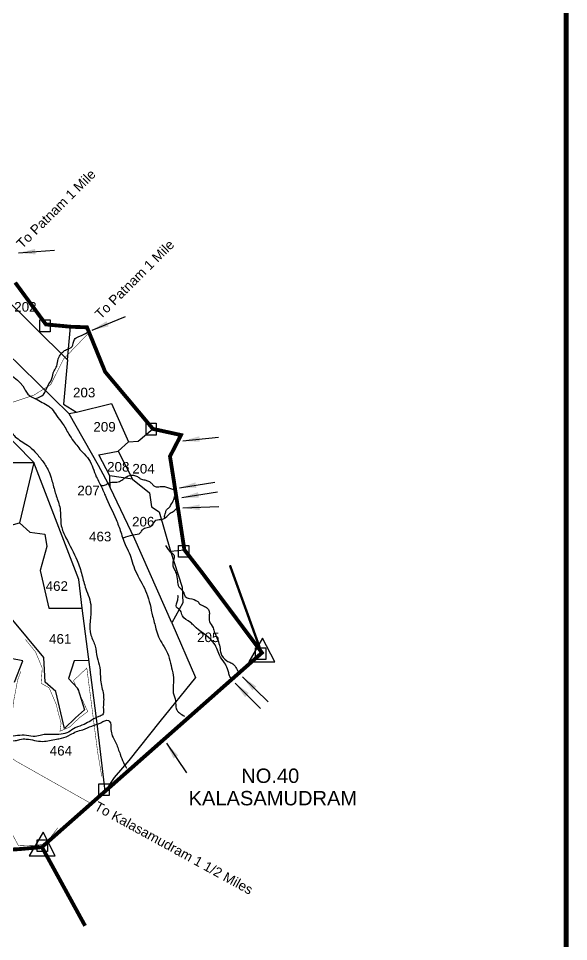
# Model space of a CAD drawing. Header units: feet. Extents: x 182083 to 187049, y 1571345 to 1577743.
# Drawn here: x 185810 to 186957, y 1572733 to 1574657 of the extents above; entities that cross this region are included whole.
import ezdxf
from ezdxf.enums import TextEntityAlignment as Align

# ---------------------------------------------------------------- set-up
doc = ezdxf.new("R2010")
doc.units = ezdxf.units.FT
doc.header["$LTSCALE"] = 15
doc.header["$MEASUREMENT"] = 0
doc.linetypes.add('ACAD_ISO02W100', pattern=[15, 12, -3])
doc.linetypes.add('HIDDEN2', pattern=[0.1875, 0.125, -0.0625])
for name, color, linetype in [('PLOT', 7, 'Continuous'), ('PLOT NO', 7, 'Continuous'), ('ROADS', 6, 'ACAD_ISO02W100'), ('TANKS-STREAM', 4, 'Continuous'), ('TEXT', 1, 'Continuous'), ('VILLAGE STONES', 240, 'Continuous')]:
    doc.layers.add(name, color=color, linetype=linetype)
doc.layers.add('VILLAGE BOUNDRY', color=5, linetype='HIDDEN2', lineweight=100)
doc.styles.get("Standard").update_dxf_attribs({"font": 'arial.ttf'})
doc.linetypes.add('DOTS', pattern='A,1e-06,-3,["●",Standard,S=3,R=0,X=-1.25,Y=-1.25],-3', length=6.000001)
doc.dimstyles.get("Standard").update_dxf_attribs({"dimtxt": 0.18, "dimasz": 35, "dimexe": 0.18, "dimexo": 0.0625, "dimgap": 0.09, "dimtad": 0, "dimtih": 1, "dimtoh": 1, "dimdec": 4, "dimzin": 0, "dimdsep": 46, "dimtxsty": 'Standard', "dimcen": 0.09, "dimadec": 0, "dimazin": 0, "dimtfac": 1, "dimtdec": 4, "dimtofl": 0, "dimtmove": 0, "dimatfit": 3, "dimfxl": 0, "dimtolj": 1, "dimtzin": 0, "dimarcsym": 0})

msp = doc.modelspace()

# ---------------------------------------------------------------- linework, layer by layer
at = {"layer": 'PLOT', "lineweight": -3}
for points in [[(186129.5, 1573397), (186178.9, 1573283.5), (186104.6, 1573191.5), (186039.9, 1573110.5), (186009.6, 1573075), (185990.7, 1573046.3), (185974.1, 1573187.3), (185942.7, 1573427.4), (185935.9, 1573487.5), (185841.7, 1573731.5), (185646.6, 1573929), (185448.7, 1574127.6), (185509.2, 1573908.6), (185646.6, 1573929)], [(185619.9, 1574120.8), (185915, 1573833.3), (185931.1, 1573836.5)], [(185773.3, 1574083.1), (185912.3, 1573945.1), (185918.8, 1574014.2)], [(185912.3, 1573945.1), (185904.2, 1573853.2), (185931.1, 1573836.5), (186004.1, 1573854.1), (186039.1, 1573774.5), (186059.4, 1573775.7), (186090.2, 1573801.6)], [(185509.2, 1573908.6), (185716.4, 1573731.5), (185841.7, 1573731.5)], [(185915, 1573833.3), (185976.3, 1573725.8), (186000.9, 1573679.5), (186000.2, 1573703.6), (185977.9, 1573747.6), (186018.2, 1573755.1), (186039.1, 1573774.5)], [(186018.2, 1573755.1), (186048.1, 1573696.6), (186000.2, 1573703.6)], [(185841.7, 1573731.5), (185812, 1573605.4), (185833.3, 1573586), (185865.2, 1573582.1), (185869.4, 1573556.5), (185855, 1573506.5), (185873.3, 1573427.8), (185942.7, 1573427.4)], [(186048.1, 1573696.6), (186083.1, 1573668.2), (186087.4, 1573639), (186103.5, 1573628.5), (186126.9, 1573546.5), (186156, 1573549.3)], [(186126.9, 1573546.5), (186151.4, 1573471.7), (186152.6, 1573438.8), (186129.5, 1573397), (186052.7, 1573571.2), (186000.9, 1573679.5)], [(185956.9, 1573319), (185926, 1573318.1), (185914.6, 1573281), (185933.5, 1573260.1), (185948, 1573215.5), (185929.1, 1573199.5), (185905.7, 1573176.6), (185887.8, 1573254), (185865.6, 1573273.8), (185862.5, 1573325.2), (185794.8, 1573406.7), (185788.1, 1573478.9), (185750.5, 1573509.7), (185702, 1573574.9), (185812, 1573605.4)], [(185801.8, 1573273.5), (185819.1, 1573317.7), (185794.2, 1573323.1)]]:
    msp.add_lwpolyline(points, dxfattribs=at)
at = {"layer": 'PLOT NO', "color": 5, "const_width": 10}
msp.add_lwpolyline([(182087.6, 1577738), (186952.4, 1577738), (186952.4, 1571950), (182087.6, 1571950)], close=True, dxfattribs=at)
at = {"layer": 'ROADS', "linetype": 'DOTS', "lineweight": -3, "ltscale": 0.15, "const_width": 1}
for points in [[(185467.2, 1573626.2), (185501.5, 1573637.4), (185539.4, 1573692.7), (185581.9, 1573727.1), (185587.3, 1573735), (185577.6, 1573738.9), (185585.3, 1573745), (185611.8, 1573780.1), (185660.4, 1573804.6), (185707.7, 1573817), (185732.4, 1573834.9), (185842.3, 1573871.8), (185876.9, 1573893.2), (185903.8, 1573946.6), (185955.4, 1574000.2)], [(185891.8, 1572969.8), (185866.1, 1572936.2), (185849.9, 1572933.9), (185810, 1572932.5), (185774.4, 1572998.7), (185779.2, 1573101.8), (185779.5, 1573114.8), (185771.4, 1573128.3), (185702.4, 1573146.3), (185679.5, 1573158.5), (185624.4, 1573207.7), (185459.5, 1573320), (185409.2, 1573359.3), (185376.7, 1573384.7)], [(185983.6, 1573077.4), (185975, 1573128.6), (185952.5, 1573302.9), (185924.6, 1573276.6), (185954.4, 1573212.4), (185937.1, 1573199.4), (185916.3, 1573179.7), (185896.6, 1573171.3), (185898.9, 1573188.4), (185893.9, 1573206.1), (185888.6, 1573227.6), (185873.7, 1573261.9), (185857.1, 1573271.2), (185859.5, 1573302.9), (185845.6, 1573336.4), (185824.5, 1573362.4)], [(185814.9, 1573296.1), (185808.2, 1573278.1), (185799.3, 1573231.2), (185794, 1573169.3), (185790.8, 1573164), (185765.8, 1573170.4), (185701.5, 1573174.4), (185685.8, 1573165.1), (185676.7, 1573160.5)], [(185701.2, 1573152), (185732, 1573145.1), (185777.8, 1573130.5), (185802.9, 1573110), (185961.5, 1573020.5)]]:
    msp.add_lwpolyline(points, dxfattribs=at)
at = {"layer": 'TANKS-STREAM', "lineweight": -3}
for points in [[(185212, 1577240.8), (185211.1, 1577222.1), (185212.8, 1577215.5), (185212.5, 1577203.3), (185208, 1577195.6), (185210, 1577184), (185202.8, 1577159.6), (185204.3, 1577137.4), (185204.3, 1577125.5), (185200.3, 1577117.5), (185200.3, 1577107.6), (185194.6, 1577100.8), (185185.5, 1577091.1), (185179.8, 1577080.3), (185172.7, 1577070.9), (185161, 1577053.1), (185152.2, 1577041.4), (185147.6, 1577026.1), (185145.1, 1577015.6), (185133.7, 1577002.2), (185123.1, 1576979.2), (185112.6, 1576964.1), (185110.6, 1576963.1), (185104.3, 1576949.1), (185099.2, 1576943.7), (185089, 1576929), (185081.6, 1576922.4), (185068.2, 1576916.7), (185055.9, 1576909.3), (185047.4, 1576907.1), (185038, 1576900.5), (185024.1, 1576892), (185011.3, 1576888.9), (184998.2, 1576882.9), (184984.5, 1576876.4), (184962.3, 1576867.3), (184953.5, 1576859.9), (184920.3, 1576851.1), (184904.9, 1576839.5), (184899.2, 1576836.1), (184892.1, 1576833.8), (184894.7, 1576825), (184900.9, 1576817.3), (184903.8, 1576809.6), (184906.6, 1576802), (184909.5, 1576794.8), (184905.8, 1576795.7), (184901.8, 1576803.7), (184887.8, 1576813.6), (184880.4, 1576823.3), (184873.6, 1576825), (184857.7, 1576821.6), (184845.2, 1576810.5), (184839.7, 1576803.9), (184824.4, 1576796.8), (184818.1, 1576792.6), (184802.2, 1576786), (184796.8, 1576783.2), (184786.8, 1576774.7), (184778.8, 1576769.3), (184766.6, 1576761.3), (184744.9, 1576746.3), (184734.1, 1576737.5), (184718.7, 1576731), (184702.7, 1576721), (184686.8, 1576706.8), (184680, 1576696), (184671.2, 1576682.4), (184656.9, 1576669), (184654, 1576654.3), (184641.5, 1576641), (184631.5, 1576626.5), (184627.3, 1576614.5), (184623.6, 1576588.7), (184618.1, 1576563.4), (184612.7, 1576552.6), (184608.5, 1576543.8), (184605.3, 1576535), (184600.8, 1576525.3), (184596.2, 1576512.6), (184596.2, 1576505.4), (184597.7, 1576494.4), (184604.5, 1576483.4), (184606.2, 1576472.1), (184609, 1576463.5), (184612.5, 1576452.4), (184615, 1576444.5), (184617.6, 1576429.7), (184618.4, 1576418), (184623.6, 1576407.8), (184626.7, 1576394.2), (184634.1, 1576385.4), (184639.8, 1576378.8), (184644.1, 1576363), (184649.5, 1576355.9), (184654.3, 1576343.1), (184656.9, 1576332.3), (184667.4, 1576313.8), (184674.3, 1576306.1), (184679.1, 1576299), (184687.3, 1576289.4), (184690.5, 1576284), (184695.9, 1576274.3), (184702.7, 1576261.9), (184707, 1576245.1), (184713.3, 1576231.8), (184719, 1576226.4), (184721, 1576221.3), (184722.1, 1576206.8), (184730.1, 1576197.7), (184736, 1576186), (184749.5, 1576163.3), (184762.6, 1576138.8), (184764, 1576124.6), (184771.1, 1576111.8), (184776.8, 1576099.3), (184779.6, 1576088.5), (184782.8, 1576082.8), (184793, 1576065.9), (184799.6, 1576055.1), (184805.8, 1576045.1), (184812.4, 1576035.5), (184816.9, 1576025.5), (184820.1, 1576017.6), (184824.6, 1576005.4), (184829.5, 1575991.7), (184834.6, 1575981.5), (184838.3, 1575974.1), (184848.6, 1575959.4), (184858, 1575947.5), (184865.4, 1575940.7), (184873.1, 1575930.7), (184878.5, 1575922.7), (184882.4, 1575915.1), (184887.3, 1575908.8), (184893.3, 1575903.7), (184901.2, 1575896.3), (184909.8, 1575881.5), (184924.6, 1575857.9), (184940.6, 1575827.8), (184945.1, 1575813.3), (184947.1, 1575803.7), (184944, 1575794.6), (184944, 1575785.8), (184951.7, 1575776.9), (184949.1, 1575764.1), (184948.3, 1575752.2), (184950.5, 1575727), (184954.2, 1575708.2), (184954.8, 1575697.7), (184956.2, 1575686.3), (184952, 1575680.9), (184947.1, 1575665), (184946.6, 1575657.9), (184949.7, 1575649.1), (184954, 1575636.6), (184950.8, 1575619.7), (184953.1, 1575613.7), (184957.6, 1575601.2), (184956.8, 1575582.4), (184956.5, 1575572.5), (184958.5, 1575549.5), (184959.7, 1575537.3), (184961.4, 1575526.5), (184965.1, 1575518.5), (184968.5, 1575509.4), (184969, 1575498.1), (184967.9, 1575489.5), (184973.6, 1575479), (184975, 1575473.6), (184976.4, 1575462), (184982.4, 1575448.9), (184988.1, 1575437.1), (184990.1, 1575425.7), (184991, 1575416.6), (184994.4, 1575405.3), (185000.7, 1575395.6), (185002.9, 1575389.1), (185011.5, 1575378), (185024.6, 1575342), (185026.9, 1575330.3), (185033.4, 1575316.1), (185036.9, 1575303.3), (185040, 1575294.2), (185045.4, 1575285.4), (185046.8, 1575269.9), (185051.1, 1575257.7), (185056.2, 1575250.3), (185060.5, 1575241.5), (185063.9, 1575231.3), (185066.8, 1575224.7), (185072.5, 1575216.5), (185079.3, 1575195.3), (185082.7, 1575185.6), (185087.8, 1575176.2), (185090.4, 1575169.1), (185094.4, 1575154.9), (185103.8, 1575147.2), (185107.2, 1575134.2), (185111.5, 1575118.4), (185115.2, 1575110.5), (185117.5, 1575097.9), (185122.9, 1575085.4), (185126.6, 1575078), (185128.3, 1575067.2), (185128.9, 1575059.3), (185128.6, 1575051.7), (185132.9, 1575043.8), (185134, 1575037.8), (185134.9, 1575027.3), (185142.8, 1575011.9), (185144.3, 1574999.7), (185144.5, 1574986.3), (185152.4, 1574944.2), (185156.7, 1574935.6), (185159.9, 1574915.6), (185166, 1574908.1), (185169.2, 1574892), (185172.4, 1574874.8), (185173.5, 1574866), (185182.5, 1574849.2), (185186.8, 1574836), (185190.4, 1574822.8), (185193.6, 1574806.7), (185198.9, 1574791.3), (185201.4, 1574780.6), (185204, 1574771.3), (185208.3, 1574756.8), (185212.9, 1574739.6), (185220.8, 1574727.8), (185226.5, 1574708.9), (185235.9, 1574694.6), (185247.7, 1574658.3), (185253.4, 1574651.5), (185256.6, 1574643.2), (185260.6, 1574627.9), (185269.2, 1574606.1), (185275.3, 1574599.6), (185279.9, 1574591.4), (185285.3, 1574577.1), (185294.6, 1574556.5), (185305, 1574545), (185309.7, 1574536.8), (185313.2, 1574530), (185320.8, 1574518.2), (185331.1, 1574500), (185338.3, 1574491.4), (185347.2, 1574483.9), (185354, 1574474.9), (185358.7, 1574463.9), (185370.9, 1574441.3), (185377.4, 1574428.9), (185386.3, 1574417.1), (185395.7, 1574404.6), (185399.9, 1574394.6), (185408.2, 1574385.7), (185416.4, 1574374.2), (185420.7, 1574362.1), (185426.8, 1574352), (185431.5, 1574347), (185447.2, 1574320.4), (185456.2, 1574300), (185461.6, 1574278.9), (185470.9, 1574262.8), (185482.3, 1574246.4), (185495.2, 1574223), (185508.1, 1574216.9), (185516.3, 1574201.5), (185522.4, 1574189.7), (185529.2, 1574179), (185546.1, 1574169), (185554.6, 1574160), (185567.9, 1574152.2), (185574, 1574145), (185603.1, 1574123.3), (185615.6, 1574111.2), (185626, 1574101.5), (185633.9, 1574093.3), (185636, 1574080.4), (185640.7, 1574073.6), (185647.5, 1574066.1), (185654.3, 1574056.1), (185659.3, 1574048.3), (185671.5, 1574039.7), (185684.8, 1574031.2), (185689.1, 1574021.9), (185693.7, 1574013.7), (185698.4, 1574004.8), (185707.3, 1573996.9), (185718.8, 1573989), (185730.2, 1573980.8), (185741.3, 1573970.1), (185748.5, 1573963.7), (185757.8, 1573954), (185765.7, 1573945.8), (185770.7, 1573936.1), (185818.9, 1573890.9), (185829.8, 1573873.8), (185845.3, 1573864.1), (185859.6, 1573856.6), (185873.3, 1573848.6), (185879.6, 1573842.9), (185889.3, 1573829.2), (185901.4, 1573813.2), (185915.1, 1573790.3), (185924.8, 1573776), (185943.1, 1573753.2), (185956.9, 1573737.2), (185972.3, 1573701.7), (185978.6, 1573689.7), (185986.1, 1573673.7), (185990.6, 1573662.9), (186013.6, 1573612.6), (186023.4, 1573586.3), (186034.2, 1573556.6), (186042.8, 1573538.3), (186048.6, 1573519.5), (186056.6, 1573500), (186077.2, 1573458.9), (186089.8, 1573411.1), (186096.7, 1573384.8), (186101.9, 1573368.2), (186120.8, 1573333.9), (186127, 1573313.3), (186133.3, 1573272.7), (186132.8, 1573251.6), (186137.4, 1573234.4), (186139.1, 1573218), (186156.3, 1573202.5)], [(185460.6, 1574084), (185463.6, 1574087.1), (185467.3, 1574089.9), (185469.3, 1574093.8), (185470.8, 1574098.4), (185472.7, 1574102.5), (185474, 1574113), (185473.1, 1574122.8), (185472.5, 1574140.7), (185473.1, 1574149.3), (185477.7, 1574145.6), (185483.6, 1574124.4), (185502.5, 1574109.4), (185511.6, 1574103.9), (185520.2, 1574093.1), (185561, 1574044.8), (185578.5, 1574030), (185588.3, 1574021.4), (185599, 1574011.9), (185606.4, 1574002.2), (185616.8, 1573991.5), (185631.3, 1573980.3), (185646.5, 1573951.1), (185659.8, 1573935.4), (185668.7, 1573924.7), (185682.3, 1573912.9), (185701.6, 1573897.5), (185709.9, 1573887.4), (185721.2, 1573877.3), (185732.4, 1573864.9), (185775.4, 1573815.4), (185786, 1573804.8), (185803.1, 1573785.1), (185828.6, 1573767.6), (185844, 1573753.8), (185859.4, 1573735.2), (185872.2, 1573715), (185878, 1573699.6), (185884.9, 1573674.2), (185888.6, 1573661.9), (185896.6, 1573635.4), (185899.3, 1573599.4), (185908.9, 1573574.4), (185932.3, 1573527.2), (185942.4, 1573496.9), (185950.3, 1573468.3), (185957.2, 1573450.2), (185961, 1573430.6), (185961, 1573371.3), (185970, 1573348.4), (185973.8, 1573325.1), (185979.6, 1573304.4), (185981.2, 1573277.8), (185987, 1573247.6), (185987.6, 1573233.8), (185987, 1573216.8), (185986.6, 1573207.3), (185977.3, 1573201.7), (185960.8, 1573193.1), (185947, 1573185.6), (185928.4, 1573178.2), (185914.2, 1573169.6), (185899.3, 1573165.2), (185858.3, 1573163.3), (185844.9, 1573160.3), (185826.6, 1573162.6), (185790.4, 1573159.9), (185778.1, 1573159.9), (185746, 1573168.1), (185752.8, 1573170), (185707.3, 1573170.8), (185687.6, 1573163.3), (185672.7, 1573153.3), (185661.8, 1573141), (185633.9, 1573118.3), (185620.1, 1573109.3), (185614.9, 1573100), (185610, 1573090.7), (185589.8, 1573057.6), (185584.2, 1573039.3), (185573, 1573013.6), (185568.9, 1572998.7), (185564.8, 1572987.9), (185562.6, 1572975.6), (185560, 1572964.1)], [(185845.6, 1573864.6), (185862, 1573873.2), (185871.7, 1573891.8), (185878.8, 1573904.3), (185884.2, 1573922.2), (185889.7, 1573932.3), (185892.8, 1573947.1), (185898.6, 1573957.6), (185904.5, 1573963.4), (185911.9, 1573967.3), (185921.6, 1573972.8), (185926.7, 1573987.7), (185935.7, 1573993.9), (185943.1, 1573996.7), (185956.7, 1574004.8)], [(185982.4, 1573683.1), (185991.3, 1573684.8), (185999.2, 1573688.9), (186020.5, 1573691.6), (186029.6, 1573697.8), (186038.9, 1573703.6), (186044, 1573705.1), (186052.1, 1573704.1), (186059.7, 1573700.9), (186064.5, 1573697.4), (186073.4, 1573694.9), (186077.3, 1573693.9), (186084.7, 1573690.2), (186089.7, 1573685.4), (186094.9, 1573681.1), (186099.2, 1573680.4), (186105.8, 1573681.1), (186114.7, 1573681.1), (186131, 1573675.5), (186139.7, 1573673.6)], [(186115.3, 1573614.1), (186115, 1573621.8), (186116.6, 1573626.5), (186118.8, 1573632.6), (186124.6, 1573637.6), (186127.4, 1573641.7), (186134, 1573654.5), (186135.7, 1573660.6)], [(186028.8, 1573574.4), (186049, 1573580.5), (186064.5, 1573585.2), (186068.9, 1573591.8), (186088.2, 1573599.8), (186096.8, 1573610.8), (186110.6, 1573613.3), (186116.6, 1573616.6), (186126.6, 1573625.4), (186134.9, 1573630.9), (186138.7, 1573634.8)], [(186116.9, 1573558.3), (186122.1, 1573549.9), (186128.4, 1573544), (186131.3, 1573541.9), (186133.7, 1573538.8), (186134.7, 1573534.7), (186132.7, 1573525.5), (186131.7, 1573518.2), (186134.5, 1573509.6), (186138.6, 1573500.8), (186141.5, 1573484.7), (186144.1, 1573472.5), (186151.7, 1573464.9), (186155.2, 1573458.8), (186157.8, 1573452.2), (186166.8, 1573447.9), (186183.8, 1573441.4), (186189.3, 1573435.6), (186198.3, 1573431.5), (186205.1, 1573426.2), (186207.9, 1573419.6), (186207.9, 1573411.9), (186208.5, 1573400.2), (186215.9, 1573386.9), (186219.1, 1573376.2), (186223.8, 1573366.2), (186226.9, 1573357.8), (186230.4, 1573343.9), (186231.8, 1573334.7), (186244.8, 1573318), (186253.2, 1573313.8), (186260.1, 1573308.9), (186266, 1573299.3), (186270.2, 1573293.4)], [(186253.9, 1573281.1), (186250.7, 1573285), (186248.5, 1573292.9), (186245.8, 1573301.5), (186239.9, 1573313.8), (186229.3, 1573329.8), (186223.6, 1573344), (186215.3, 1573357.8), (186176.1, 1573390.9), (186168.7, 1573398.1), (186151.9, 1573411.6), (186148, 1573422.4), (186139.9, 1573429.5), (186142.3, 1573445), (186142.6, 1573454.1)], [(185716.1, 1572940.4), (185710.3, 1572951.8), (185706.7, 1572965), (185697.1, 1572975.2), (185691.4, 1572984.5), (185689.2, 1573001.1), (185683.6, 1573009.7), (185678.2, 1573018.2), (185669, 1573034.2), (185663, 1573042.9), (185651.4, 1573051.7), (185648.6, 1573056.7), (185655.2, 1573066.9), (185658.8, 1573072.1), (185668.2, 1573089.4), (185669, 1573098), (185685, 1573119.1), (185688.4, 1573138.3), (185702.5, 1573155.4), (185719.1, 1573162.4), (185729.3, 1573160.8), (185748.3, 1573156.2), (185771.7, 1573155.4), (185780.2, 1573154.4), (185803, 1573151.8), (185813, 1573154.2), (185826.2, 1573155), (185860.3, 1573150.1), (185889.1, 1573154.6), (185899.5, 1573156.6), (185918.3, 1573164.2), (185930.8, 1573170.4), (185944.2, 1573174.4), (185962.8, 1573182), (185982, 1573189), (185997.8, 1573193.5), (185999.4, 1573192.4), (186002.9, 1573174.8), (186005.7, 1573162), (186013.9, 1573145.7), (186017.9, 1573134.5), (186022.1, 1573123.3), (186029, 1573105.8), (186035.6, 1573094.6)]]:
    msp.add_spline(points, degree=3, dxfattribs=at)
at = {"layer": 'VILLAGE BOUNDRY', "lineweight": -3, "ltscale": 25}
for points, const_width in [([(185765, 1572923.3), (185809.6, 1572925.4), (185858.8, 1572929.8), (185993.7, 1573048.8), (186162.3, 1573197.6), (186317.8, 1573334.8), (186283.9, 1573380.1), (186243.6, 1573434.1), (186193.9, 1573500.5), (186156, 1573549.3), (186133.7, 1573695.3), (186126, 1573744.1), (186149, 1573788.5), (186090.4, 1573801.3), (186056, 1573842.3), (185990.8, 1573920.1), (185952.9, 1574013), (185919.2, 1574014.2), (185867.1, 1574019.1), (185803.1, 1574106.3)], 8), ([(186316.5, 1573336.1), (186251, 1573517.2)], 5), ([(185858.5, 1572930.4), (185948.9, 1572765.7)], 8)]:
    msp.add_lwpolyline(points, dxfattribs=dict(at, const_width=const_width))
at = {"layer": 'VILLAGE STONES', "lineweight": -3}
for points in [[(185854.8, 1574028.4), (185876.1, 1574028.4), (185876.1, 1574003.9), (185854.8, 1574003.9)], [(186076, 1573813.1), (186097.3, 1573813.1), (186097.3, 1573788.6), (186076, 1573788.6)], [(186143.7, 1573558.6), (186165, 1573558.6), (186165, 1573534.1), (186143.7, 1573534.1)], [(186304.6, 1573345.3), (186325.9, 1573345.3), (186325.9, 1573320.8), (186304.6, 1573320.8)], [(185977.7, 1573061.8), (185999, 1573061.8), (185999, 1573037.2), (185977.7, 1573037.2)], [(185848.9, 1572944.8), (185870.2, 1572944.8), (185870.2, 1572920.3), (185848.9, 1572920.3)]]:
    msp.add_lwpolyline(points, close=True, dxfattribs=at)
for points in [[(186290.4, 1573315.8), (186344.4, 1573315.8), (186319.2, 1573365.2), (186290.4, 1573315.8)], [(185832.5, 1572911.7), (185886.4, 1572911.7), (185861.3, 1572961.1), (185832.5, 1572911.7)]]:
    msp.add_lwpolyline(points, dxfattribs=at)

# ---------------------------------------------------------------- texts
at = {"layer": 'PLOT NO', "linetype": 'Continuous', "lineweight": -3}
for s, rotation, p in [('To Patnam 1 Mile', 44.8471, (185817.7, 1574175.8)), ('To Patnam 1 Mile', 44.8471, (185981.4, 1574028.9)), ('To Kalasamudram 1 1/2 Miles', 331.2643, (185966.5, 1573008.4))]:
    msp.add_text(s, height=20, rotation=rotation, dxfattribs=at).set_placement(p)
at = {"layer": 'PLOT NO', "lineweight": -3}
for s, p in [('202', (185824.4, 1574055.6)), ('203', (185947, 1573877.1)), ('209', (185989.5, 1573805.6)), ('208', (186018.1, 1573722.4)), ('204', (186070.8, 1573718.3)), ('207', (185956.1, 1573673)), ('206', (186070.1, 1573608)), ('463', (185980.4, 1573576.9)), ('462', (185889.9, 1573473.8)), ('461', (185897, 1573363.6)), ('205', (186205.8, 1573367)), ('464', (185898.4, 1573130.6))]:
    msp.add_text(s, height=20, dxfattribs=at).set_placement(p, align=Align.MIDDLE_CENTER)
at = {"layer": 'TEXT', "color": 1, "lineweight": -3}
for s, p in [('NO.40', (186274.6, 1573063.5)), ('KALASAMUDRAM', (186164.8, 1573016.8))]:
    msp.add_text(s, height=30, dxfattribs=at).set_placement(p)

# ---------------------------------------------------------------- leaders
at = {"layer": 'VILLAGE BOUNDRY', "linetype": 'Continuous', "lineweight": -3}
for points in [[(185810.2, 1574168), (185884.9, 1574173.9)], [(185963.5, 1574007.2), (186032.9, 1574035.5)], [(186152.8, 1573776.4), (186227.3, 1573784.3)], [(186145.5, 1573678.7), (186219.5, 1573690.4)], [(186150.7, 1573658.4), (186224.8, 1573669.9)], [(186152.8, 1573636.6), (186227.7, 1573639.6)], [(186277.1, 1573284.8), (186330.8, 1573232.5)], [(186261.7, 1573271.3), (186315, 1573218.5)], [(186118.6, 1573146.7), (186160.4, 1573084.4)]]:
    msp.add_leader(points, dimstyle='Standard', override={"dimgap": 0.09, "dimtad": 0}, dxfattribs=at)

doc.saveas('drawing.dxf')
